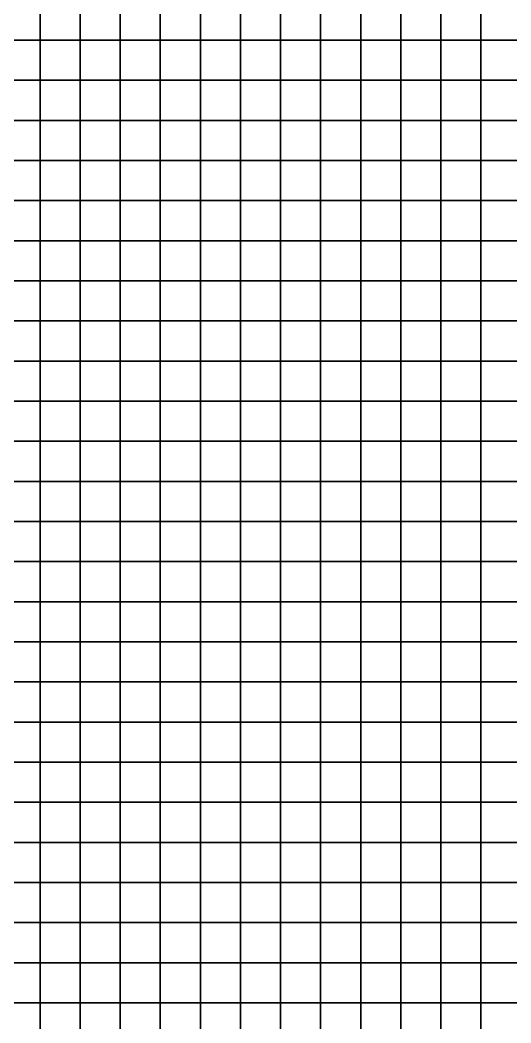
# Model space of a CAD drawing. Extents: x -32000 to 32000, y -32000 to 32000.
# Drawn here: x -15680 to -7840, y -15680 to 320 of the extents above; entities that cross this region are included whole.
import ezdxf

# ---------------------------------------------------------------- set-up
doc = ezdxf.new("R2010")
doc.units = 0

msp = doc.modelspace()

# ---------------------------------------------------------------- linework, layer by layer
at = {"color": 1}
for points in [[(-16000, 0, 2759.3081), (-15360, 0, 2757.9827), (-15360, 640, 2754.7827), (-16000, 640, 2756.1082)], [(-15360, 0, 2757.9827), (-14720.002, 0, 2756.6572), (-14720.002, 640, 2753.4573), (-15360, 640, 2754.7827)], [(-14720.002, 0, 2756.6572), (-14080, 0, 2755.3318), (-14080, 640, 2752.1318), (-14720.002, 640, 2753.4573)], [(-14080, 0, 2755.3318), (-13440, 0, 2754.0061), (-13440, 640, 2750.8064), (-14080, 640, 2752.1318)], [(-13440, 0, 2754.0061), (-12800.002, 0, 2752.6807), (-12800.002, 640, 2749.4807), (-13440, 640, 2750.8064)], [(-12800.002, 0, 2752.6807), (-12160, 0, 2751.3555), (-12160, 640, 2748.1555), (-12800.002, 640, 2749.4807)], [(-12160, 0, 2751.3555), (-11520, 0, 2750.03), (-11520, 640, 2746.8301), (-12160, 640, 2748.1555)], [(-11520, 0, 2750.03), (-10880.002, 0, 2751.3555), (-10880.002, 640, 2748.1555), (-11520, 640, 2746.8301)], [(-10880.002, 0, 2751.3555), (-10240, 0, 2752.6807), (-10240, 640, 2749.4807), (-10880.002, 640, 2748.1555)], [(-10240, 0, 2752.6807), (-9600, 0, 2754.0061), (-9600, 640, 2750.8064), (-10240, 640, 2749.4807)], [(-9600, 0, 2754.0061), (-8960.002, 0, 2755.3318), (-8960.002, 640, 2752.1318), (-9600, 640, 2750.8064)], [(-8960.002, 0, 2755.3318), (-8320, 0, 2756.6572), (-8320, 640, 2753.4573), (-8960.002, 640, 2752.1318)], [(-8320, 0, 2756.6572), (-7680, 0, 2757.9827), (-7680, 640, 2754.7827), (-8320, 640, 2753.4573)], [(-16000, -640.002, 2762.5081), (-15360, -640.002, 2761.1826), (-15360, 0, 2757.9827), (-16000, 0, 2759.3081)], [(-15360, -640.002, 2761.1826), (-14720.002, -640.002, 2759.8572), (-14720.002, 0, 2756.6572), (-15360, 0, 2757.9827)], [(-14720.002, -640.002, 2759.8572), (-14080, -640.002, 2758.5317), (-14080, 0, 2755.3318), (-14720.002, 0, 2756.6572)], [(-14080, -640.002, 2758.5317), (-13440, -640.002, 2757.2061), (-13440, 0, 2754.0061), (-14080, 0, 2755.3318)], [(-13440, -640.002, 2757.2061), (-12800.002, -640.002, 2755.8809), (-12800.002, 0, 2752.6807), (-13440, 0, 2754.0061)], [(-12800.002, -640.002, 2755.8809), (-12160, -640.002, 2754.5554), (-12160, 0, 2751.3555), (-12800.002, 0, 2752.6807)], [(-12160, -640.002, 2754.5554), (-11520, -640.002, 2753.23), (-11520, 0, 2750.03), (-12160, 0, 2751.3555)], [(-11520, -640.002, 2753.23), (-10880.002, -640.002, 2754.5554), (-10880.002, 0, 2751.3555), (-11520, 0, 2750.03)], [(-10880.002, -640.002, 2754.5554), (-10240, -640.002, 2755.8809), (-10240, 0, 2752.6807), (-10880.002, 0, 2751.3555)], [(-10240, -640.002, 2755.8809), (-9600, -640.002, 2757.2061), (-9600, 0, 2754.0061), (-10240, 0, 2752.6807)], [(-9600, -640.002, 2757.2061), (-8960.002, -640.002, 2758.5317), (-8960.002, 0, 2755.3318), (-9600, 0, 2754.0061)], [(-8960.002, -640.002, 2758.5317), (-8320, -640.002, 2759.8572), (-8320, 0, 2756.6572), (-8960.002, 0, 2755.3318)], [(-8320, -640.002, 2759.8572), (-7680, -640.002, 2761.1826), (-7680, 0, 2757.9827), (-8320, 0, 2756.6572)], [(-16000, -1280, 2765.708), (-15360, -1280, 2764.3826), (-15360, -640.002, 2761.1826), (-16000, -640.002, 2762.5081)], [(-15360, -1280, 2764.3826), (-14720.002, -1280, 2763.0571), (-14720.002, -640.002, 2759.8572), (-15360, -640.002, 2761.1826)], [(-14720.002, -1280, 2763.0571), (-14080, -1280, 2761.7317), (-14080, -640.002, 2758.5317), (-14720.002, -640.002, 2759.8572)], [(-14080, -1280, 2761.7317), (-13440, -1280, 2760.406), (-13440, -640.002, 2757.2061), (-14080, -640.002, 2758.5317)], [(-13440, -1280, 2760.406), (-12800.002, -1280, 2759.0808), (-12800.002, -640.002, 2755.8809), (-13440, -640.002, 2757.2061)], [(-12800.002, -1280, 2759.0808), (-12160, -1280, 2757.7554), (-12160, -640.002, 2754.5554), (-12800.002, -640.002, 2755.8809)], [(-12160, -1280, 2757.7554), (-11520, -1280, 2756.4299), (-11520, -640.002, 2753.23), (-12160, -640.002, 2754.5554)], [(-11520, -1280, 2756.4299), (-10880.002, -1280, 2757.7554), (-10880.002, -640.002, 2754.5554), (-11520, -640.002, 2753.23)], [(-10880.002, -1280, 2757.7554), (-10240, -1280, 2759.0808), (-10240, -640.002, 2755.8809), (-10880.002, -640.002, 2754.5554)], [(-10240, -1280, 2759.0808), (-9600, -1280, 2760.406), (-9600, -640.002, 2757.2061), (-10240, -640.002, 2755.8809)], [(-9600, -1280, 2760.406), (-8960.002, -1280, 2761.7317), (-8960.002, -640.002, 2758.5317), (-9600, -640.002, 2757.2061)], [(-8960.002, -1280, 2761.7317), (-8320, -1280, 2763.0571), (-8320, -640.002, 2759.8572), (-8960.002, -640.002, 2758.5317)], [(-8320, -1280, 2763.0571), (-7680, -1280, 2764.3826), (-7680, -640.002, 2761.1826), (-8320, -640.002, 2759.8572)], [(-16000, -1920, 2768.908), (-15360, -1920, 2767.5825), (-15360, -1280, 2764.3826), (-16000, -1280, 2765.708)], [(-15360, -1920, 2767.5825), (-14720.002, -1920, 2766.2571), (-14720.002, -1280, 2763.0571), (-15360, -1280, 2764.3826)], [(-14720.002, -1920, 2766.2571), (-14080, -1920, 2764.9314), (-14080, -1280, 2761.7317), (-14720.002, -1280, 2763.0571)], [(-14080, -1920, 2764.9314), (-13440, -1920, 2763.606), (-13440, -1280, 2760.406), (-14080, -1280, 2761.7317)], [(-13440, -1920, 2763.606), (-12800.002, -1920, 2762.2808), (-12800.002, -1280, 2759.0808), (-13440, -1280, 2760.406)], [(-12800.002, -1920, 2762.2808), (-12160, -1920, 2760.9553), (-12160, -1280, 2757.7554), (-12800.002, -1280, 2759.0808)], [(-12160, -1920, 2760.9553), (-11520, -1920, 2759.6299), (-11520, -1280, 2756.4299), (-12160, -1280, 2757.7554)], [(-11520, -1920, 2759.6299), (-10880.002, -1920, 2760.9553), (-10880.002, -1280, 2757.7554), (-11520, -1280, 2756.4299)], [(-10880.002, -1920, 2760.9553), (-10240, -1920, 2762.2808), (-10240, -1280, 2759.0808), (-10880.002, -1280, 2757.7554)], [(-10240, -1920, 2762.2808), (-9600, -1920, 2763.606), (-9600, -1280, 2760.406), (-10240, -1280, 2759.0808)], [(-9600, -1920, 2763.606), (-8960.002, -1920, 2764.9314), (-8960.002, -1280, 2761.7317), (-9600, -1280, 2760.406)], [(-8960.002, -1920, 2764.9314), (-8320, -1920, 2766.2571), (-8320, -1280, 2763.0571), (-8960.002, -1280, 2761.7317)], [(-8320, -1920, 2766.2571), (-7680, -1920, 2767.5825), (-7680, -1280, 2764.3826), (-8320, -1280, 2763.0571)], [(-16000, -2560.002, 2772.1079), (-15360, -2560.002, 2770.7825), (-15360, -1920, 2767.5825), (-16000, -1920, 2768.908)], [(-15360, -2560.002, 2770.7825), (-14720.002, -2560.002, 2769.457), (-14720.002, -1920, 2766.2571), (-15360, -1920, 2767.5825)], [(-14720.002, -2560.002, 2769.457), (-14080, -2560.002, 2768.1313), (-14080, -1920, 2764.9314), (-14720.002, -1920, 2766.2571)], [(-14080, -2560.002, 2768.1313), (-13440, -2560.002, 2766.8062), (-13440, -1920, 2763.606), (-14080, -1920, 2764.9314)], [(-13440, -2560.002, 2766.8062), (-12800.002, -2560.002, 2765.4807), (-12800.002, -1920, 2762.2808), (-13440, -1920, 2763.606)], [(-12800.002, -2560.002, 2765.4807), (-12160, -2560.002, 2764.1553), (-12160, -1920, 2760.9553), (-12800.002, -1920, 2762.2808)], [(-12160, -2560.002, 2764.1553), (-11520, -2560.002, 2762.8298), (-11520, -1920, 2759.6299), (-12160, -1920, 2760.9553)], [(-11520, -2560.002, 2762.8298), (-10880.002, -2560.002, 2764.1553), (-10880.002, -1920, 2760.9553), (-11520, -1920, 2759.6299)], [(-10880.002, -2560.002, 2764.1553), (-10240, -2560.002, 2765.4807), (-10240, -1920, 2762.2808), (-10880.002, -1920, 2760.9553)], [(-10240, -2560.002, 2765.4807), (-9600, -2560.002, 2766.8062), (-9600, -1920, 2763.606), (-10240, -1920, 2762.2808)], [(-9600, -2560.002, 2766.8062), (-8960.002, -2560.002, 2768.1313), (-8960.002, -1920, 2764.9314), (-9600, -1920, 2763.606)], [(-8960.002, -2560.002, 2768.1313), (-8320, -2560.002, 2769.457), (-8320, -1920, 2766.2571), (-8960.002, -1920, 2764.9314)], [(-8320, -2560.002, 2769.457), (-7680, -2560.002, 2770.7825), (-7680, -1920, 2767.5825), (-8320, -1920, 2766.2571)], [(-16000, -3200, 2775.3079), (-15360, -3200, 2773.9824), (-15360, -2560.002, 2770.7825), (-16000, -2560.002, 2772.1079)], [(-15360, -3200, 2773.9824), (-14720.002, -3200, 2772.657), (-14720.002, -2560.002, 2769.457), (-15360, -2560.002, 2770.7825)], [(-14720.002, -3200, 2772.657), (-14080, -3200, 2771.3313), (-14080, -2560.002, 2768.1313), (-14720.002, -2560.002, 2769.457)], [(-14080, -3200, 2771.3313), (-13440, -3200, 2770.0061), (-13440, -2560.002, 2766.8062), (-14080, -2560.002, 2768.1313)], [(-13440, -3200, 2770.0061), (-12800.002, -3200, 2768.6807), (-12800.002, -2560.002, 2765.4807), (-13440, -2560.002, 2766.8062)], [(-12800.002, -3200, 2768.6807), (-12160, -3200, 2767.3552), (-12160, -2560.002, 2764.1553), (-12800.002, -2560.002, 2765.4807)], [(-12160, -3200, 2767.3552), (-11520, -3200, 2766.0298), (-11520, -2560.002, 2762.8298), (-12160, -2560.002, 2764.1553)], [(-11520, -3200, 2766.0298), (-10880.002, -3200, 2767.3552), (-10880.002, -2560.002, 2764.1553), (-11520, -2560.002, 2762.8298)], [(-10880.002, -3200, 2767.3552), (-10240, -3200, 2768.6807), (-10240, -2560.002, 2765.4807), (-10880.002, -2560.002, 2764.1553)], [(-10240, -3200, 2768.6807), (-9600, -3200, 2770.0061), (-9600, -2560.002, 2766.8062), (-10240, -2560.002, 2765.4807)], [(-9600, -3200, 2770.0061), (-8960.002, -3200, 2771.3313), (-8960.002, -2560.002, 2768.1313), (-9600, -2560.002, 2766.8062)], [(-8960.002, -3200, 2771.3313), (-8320, -3200, 2772.657), (-8320, -2560.002, 2769.457), (-8960.002, -2560.002, 2768.1313)], [(-8320, -3200, 2772.657), (-7680, -3200, 2773.9824), (-7680, -2560.002, 2770.7825), (-8320, -2560.002, 2769.457)], [(-16000, -3840, 2778.5078), (-15360, -3840, 2777.1824), (-15360, -3200, 2773.9824), (-16000, -3200, 2775.3079)], [(-15360, -3840, 2777.1824), (-14720.002, -3840, 2775.8567), (-14720.002, -3200, 2772.657), (-15360, -3200, 2773.9824)], [(-14720.002, -3840, 2775.8567), (-14080, -3840, 2774.5313), (-14080, -3200, 2771.3313), (-14720.002, -3200, 2772.657)], [(-14080, -3840, 2774.5313), (-13440, -3840, 2773.2061), (-13440, -3200, 2770.0061), (-14080, -3200, 2771.3313)], [(-13440, -3840, 2773.2061), (-12800.002, -3840, 2771.8806), (-12800.002, -3200, 2768.6807), (-13440, -3200, 2770.0061)], [(-12800.002, -3840, 2771.8806), (-12160, -3840, 2770.5552), (-12160, -3200, 2767.3552), (-12800.002, -3200, 2768.6807)], [(-12160, -3840, 2770.5552), (-11520, -3840, 2769.2297), (-11520, -3200, 2766.0298), (-12160, -3200, 2767.3552)], [(-11520, -3840, 2769.2297), (-10880.002, -3840, 2770.5552), (-10880.002, -3200, 2767.3552), (-11520, -3200, 2766.0298)], [(-10880.002, -3840, 2770.5552), (-10240, -3840, 2771.8806), (-10240, -3200, 2768.6807), (-10880.002, -3200, 2767.3552)], [(-10240, -3840, 2771.8806), (-9600, -3840, 2773.2061), (-9600, -3200, 2770.0061), (-10240, -3200, 2768.6807)], [(-9600, -3840, 2773.2061), (-8960.002, -3840, 2774.5313), (-8960.002, -3200, 2771.3313), (-9600, -3200, 2770.0061)], [(-8960.002, -3840, 2774.5313), (-8320, -3840, 2775.8567), (-8320, -3200, 2772.657), (-8960.002, -3200, 2771.3313)], [(-8320, -3840, 2775.8567), (-7680, -3840, 2777.1824), (-7680, -3200, 2773.9824), (-8320, -3200, 2772.657)], [(-16000, -4480.002, 2781.7078), (-15360, -4480.002, 2780.3823), (-15360, -3840, 2777.1824), (-16000, -3840, 2778.5078)], [(-15360, -4480.002, 2780.3823), (-14720.002, -4480.002, 2779.0566), (-14720.002, -3840, 2775.8567), (-15360, -3840, 2777.1824)], [(-14720.002, -4480.002, 2779.0566), (-14080, -4480.002, 2777.7314), (-14080, -3840, 2774.5313), (-14720.002, -3840, 2775.8567)], [(-14080, -4480.002, 2777.7314), (-13440, -4480.002, 2776.406), (-13440, -3840, 2773.2061), (-14080, -3840, 2774.5313)], [(-13440, -4480.002, 2776.406), (-12800.002, -4480.002, 2775.0806), (-12800.002, -3840, 2771.8806), (-13440, -3840, 2773.2061)], [(-12800.002, -4480.002, 2775.0806), (-12160, -4480.002, 2773.7551), (-12160, -3840, 2770.5552), (-12800.002, -3840, 2771.8806)], [(-12160, -4480.002, 2773.7551), (-11520, -4480.002, 2772.4297), (-11520, -3840, 2769.2297), (-12160, -3840, 2770.5552)], [(-11520, -4480.002, 2772.4297), (-10880.002, -4480.002, 2773.7551), (-10880.002, -3840, 2770.5552), (-11520, -3840, 2769.2297)], [(-10880.002, -4480.002, 2773.7551), (-10240, -4480.002, 2775.0806), (-10240, -3840, 2771.8806), (-10880.002, -3840, 2770.5552)], [(-10240, -4480.002, 2775.0806), (-9600, -4480.002, 2776.406), (-9600, -3840, 2773.2061), (-10240, -3840, 2771.8806)], [(-9600, -4480.002, 2776.406), (-8960.002, -4480.002, 2777.7314), (-8960.002, -3840, 2774.5313), (-9600, -3840, 2773.2061)], [(-8960.002, -4480.002, 2777.7314), (-8320, -4480.002, 2779.0566), (-8320, -3840, 2775.8567), (-8960.002, -3840, 2774.5313)], [(-8320, -4480.002, 2779.0566), (-7680, -4480.002, 2780.3823), (-7680, -3840, 2777.1824), (-8320, -3840, 2775.8567)], [(-16000, -5120, 2784.9077), (-15360, -5120, 2783.5823), (-15360, -4480.002, 2780.3823), (-16000, -4480.002, 2781.7078)], [(-15360, -5120, 2783.5823), (-14720.002, -5120, 2782.2566), (-14720.002, -4480.002, 2779.0566), (-15360, -4480.002, 2780.3823)], [(-14720.002, -5120, 2782.2566), (-14080, -5120, 2780.9314), (-14080, -4480.002, 2777.7314), (-14720.002, -4480.002, 2779.0566)], [(-14080, -5120, 2780.9314), (-13440, -5120, 2780.2329), (-13440, -4480.002, 2776.406), (-14080, -4480.002, 2777.7314)], [(-13440, -5120, 2780.2329), (-12800.002, -5120, 2778.2805), (-12800.002, -4480.002, 2775.0806), (-13440, -4480.002, 2776.406)], [(-12800.002, -5120, 2778.2805), (-12160, -5120, 2776.9551), (-12160, -4480.002, 2773.7551), (-12800.002, -4480.002, 2775.0806)], [(-12160, -5120, 2776.9551), (-11520, -5120, 2775.6296), (-11520, -4480.002, 2772.4297), (-12160, -4480.002, 2773.7551)], [(-11520, -5120, 2775.6296), (-10880.002, -5120, 2776.9551), (-10880.002, -4480.002, 2773.7551), (-11520, -4480.002, 2772.4297)], [(-10880.002, -5120, 2776.9551), (-10240, -5120, 2778.2805), (-10240, -4480.002, 2775.0806), (-10880.002, -4480.002, 2773.7551)], [(-10240, -5120, 2778.2805), (-9600, -5120, 2779.606), (-9600, -4480.002, 2776.406), (-10240, -4480.002, 2775.0806)], [(-9600, -5120, 2779.606), (-8960.002, -5120, 2780.9314), (-8960.002, -4480.002, 2777.7314), (-9600, -4480.002, 2776.406)], [(-8960.002, -5120, 2780.9314), (-8320, -5120, 2782.2566), (-8320, -4480.002, 2779.0566), (-8960.002, -4480.002, 2777.7314)], [(-8320, -5120, 2782.2566), (-7680, -5120, 2783.5823), (-7680, -4480.002, 2780.3823), (-8320, -4480.002, 2779.0566)], [(-16000, -5760, 2788.1077), (-15360, -5760, 2786.782), (-15360, -5120, 2783.5823), (-16000, -5120, 2784.9077)], [(-15360, -5760, 2786.782), (-14720.002, -5760, 2785.4565), (-14720.002, -5120, 2782.2566), (-15360, -5120, 2783.5823)], [(-14720.002, -5760, 2785.4565), (-14080, -5760, 2784.1313), (-14080, -5120, 2780.9314), (-14720.002, -5120, 2782.2566)], [(-14080, -5760, 2784.1313), (-13440, -5760, 2782.8059), (-13440, -5120, 2780.2329), (-14080, -5120, 2780.9314)], [(-13440, -5760, 2782.8059), (-12800.002, -5760, 2781.4805), (-12800.002, -5120, 2778.2805), (-13440, -5120, 2780.2329)], [(-12800.002, -5760, 2781.4805), (-12160, -5760, 2780.155), (-12160, -5120, 2776.9551), (-12800.002, -5120, 2778.2805)], [(-12160, -5760, 2780.155), (-11520, -5760, 2778.8296), (-11520, -5120, 2775.6296), (-12160, -5120, 2776.9551)], [(-11520, -5760, 2778.8296), (-10880.002, -5760, 2780.155), (-10880.002, -5120, 2776.9551), (-11520, -5120, 2775.6296)], [(-10880.002, -5760, 2780.155), (-10240, -5760, 2781.4805), (-10240, -5120, 2778.2805), (-10880.002, -5120, 2776.9551)], [(-10240, -5760, 2781.4805), (-9600, -5760, 2782.8059), (-9600, -5120, 2779.606), (-10240, -5120, 2778.2805)], [(-9600, -5760, 2782.8059), (-8960.002, -5760, 2784.1313), (-8960.002, -5120, 2780.9314), (-9600, -5120, 2779.606)], [(-8960.002, -5760, 2784.1313), (-8320, -5760, 2785.4565), (-8320, -5120, 2782.2566), (-8960.002, -5120, 2780.9314)], [(-8320, -5760, 2785.4565), (-7680, -5760, 2786.782), (-7680, -5120, 2783.5823), (-8320, -5120, 2782.2566)], [(-16000, -6400.002, 2791.3076), (-15360, -6400.002, 2789.9819), (-15360, -5760, 2786.782), (-16000, -5760, 2788.1077)], [(-15360, -6400.002, 2789.9819), (-14720.002, -6400.002, 2788.6567), (-14720.002, -5760, 2785.4565), (-15360, -5760, 2786.782)], [(-14720.002, -6400.002, 2788.6567), (-14080, -6400.002, 2787.3313), (-14080, -5760, 2784.1313), (-14720.002, -5760, 2785.4565)], [(-14080, -6400.002, 2787.3313), (-13440, -6400.002, 2786.0059), (-13440, -5760, 2782.8059), (-14080, -5760, 2784.1313)], [(-13440, -6400.002, 2786.0059), (-12800.002, -6400.002, 2784.6804), (-12800.002, -5760, 2781.4805), (-13440, -5760, 2782.8059)], [(-12800.002, -6400.002, 2784.6804), (-12160, -6400.002, 2783.355), (-12160, -5760, 2780.155), (-12800.002, -5760, 2781.4805)], [(-12160, -6400.002, 2783.355), (-11520, -6400.002, 2782.0295), (-11520, -5760, 2778.8296), (-12160, -5760, 2780.155)], [(-11520, -6400.002, 2782.0295), (-10880.002, -6400.002, 2783.355), (-10880.002, -5760, 2780.155), (-11520, -5760, 2778.8296)], [(-10880.002, -6400.002, 2783.355), (-10240, -6400.002, 2784.6804), (-10240, -5760, 2781.4805), (-10880.002, -5760, 2780.155)], [(-10240, -6400.002, 2784.6804), (-9600, -6400.002, 2786.0059), (-9600, -5760, 2782.8059), (-10240, -5760, 2781.4805)], [(-9600, -6400.002, 2786.0059), (-8960.002, -6400.002, 2787.3313), (-8960.002, -5760, 2784.1313), (-9600, -5760, 2782.8059)], [(-8960.002, -6400.002, 2787.3313), (-8320, -6400.002, 2788.6567), (-8320, -5760, 2785.4565), (-8960.002, -5760, 2784.1313)], [(-8320, -6400.002, 2788.6567), (-7680, -6400.002, 2789.9819), (-7680, -5760, 2786.782), (-8320, -5760, 2785.4565)], [(-16000, -7040, 2794.5076), (-15360, -7040, 2793.1819), (-15360, -6400.002, 2789.9819), (-16000, -6400.002, 2791.3076)], [(-15360, -7040, 2793.1819), (-14720.002, -7040, 2791.8567), (-14720.002, -6400.002, 2788.6567), (-15360, -6400.002, 2789.9819)], [(-14720.002, -7040, 2791.8567), (-14080, -7040, 2790.5313), (-14080, -6400.002, 2787.3313), (-14720.002, -6400.002, 2788.6567)], [(-14080, -7040, 2790.5313), (-13440, -7040, 2789.2058), (-13440, -6400.002, 2786.0059), (-14080, -6400.002, 2787.3313)], [(-13440, -7040, 2789.2058), (-12800.002, -7040, 2787.8804), (-12800.002, -6400.002, 2784.6804), (-13440, -6400.002, 2786.0059)], [(-12800.002, -7040, 2787.8804), (-12160, -7040, 2786.5549), (-12160, -6400.002, 2783.355), (-12800.002, -6400.002, 2784.6804)], [(-12160, -7040, 2786.5549), (-11520, -7040, 2785.2295), (-11520, -6400.002, 2782.0295), (-12160, -6400.002, 2783.355)], [(-11520, -7040, 2785.2295), (-10880.002, -7040, 2786.5549), (-10880.002, -6400.002, 2783.355), (-11520, -6400.002, 2782.0295)], [(-10880.002, -7040, 2786.5549), (-10240, -7040, 2787.8804), (-10240, -6400.002, 2784.6804), (-10880.002, -6400.002, 2783.355)], [(-10240, -7040, 2787.8804), (-9600, -7040, 2789.2058), (-9600, -6400.002, 2786.0059), (-10240, -6400.002, 2784.6804)], [(-9600, -7040, 2789.2058), (-8960.002, -7040, 2790.5313), (-8960.002, -6400.002, 2787.3313), (-9600, -6400.002, 2786.0059)], [(-8960.002, -7040, 2790.5313), (-8320, -7040, 2791.8567), (-8320, -6400.002, 2788.6567), (-8960.002, -6400.002, 2787.3313)], [(-8320, -7040, 2791.8567), (-7680, -7040, 2793.1819), (-7680, -6400.002, 2789.9819), (-8320, -6400.002, 2788.6567)], [(-16000, -7680, 2797.7073), (-15360, -7680, 2796.3818), (-15360, -7040, 2793.1819), (-16000, -7040, 2794.5076)], [(-15360, -7680, 2796.3818), (-14720.002, -7680, 2795.0566), (-14720.002, -7040, 2791.8567), (-15360, -7040, 2793.1819)], [(-14720.002, -7680, 2795.0566), (-14080, -7680, 2793.7312), (-14080, -7040, 2790.5313), (-14720.002, -7040, 2791.8567)], [(-14080, -7680, 2793.7312), (-13440, -7680, 2792.4058), (-13440, -7040, 2789.2058), (-14080, -7040, 2790.5313)], [(-13440, -7680, 2792.4058), (-12800.002, -7680, 2791.0803), (-12800.002, -7040, 2787.8804), (-13440, -7040, 2789.2058)], [(-12800.002, -7680, 2791.0803), (-12160, -7680, 2789.7549), (-12160, -7040, 2786.5549), (-12800.002, -7040, 2787.8804)], [(-12160, -7680, 2789.7549), (-11520, -7680, 2788.4294), (-11520, -7040, 2785.2295), (-12160, -7040, 2786.5549)], [(-11520, -7680, 2788.4294), (-10880.002, -7680, 2789.7549), (-10880.002, -7040, 2786.5549), (-11520, -7040, 2785.2295)], [(-10880.002, -7680, 2789.7549), (-10240, -7680, 2791.0803), (-10240, -7040, 2787.8804), (-10880.002, -7040, 2786.5549)], [(-10240, -7680, 2791.0803), (-9600, -7680, 2792.4058), (-9600, -7040, 2789.2058), (-10240, -7040, 2787.8804)], [(-9600, -7680, 2792.4058), (-8960.002, -7680, 2793.7312), (-8960.002, -7040, 2790.5313), (-9600, -7040, 2789.2058)], [(-8960.002, -7680, 2793.7312), (-8320, -7680, 2795.0566), (-8320, -7040, 2791.8567), (-8960.002, -7040, 2790.5313)], [(-8320, -7680, 2795.0566), (-7680, -7680, 2796.3818), (-7680, -7040, 2793.1819), (-8320, -7040, 2791.8567)], [(-16000, -8320, 2800.9072), (-15360, -8320, 2799.582), (-15360, -7680, 2796.3818), (-16000, -7680, 2797.7073)], [(-15360, -8320, 2799.582), (-14720.002, -8320, 2798.2566), (-14720.002, -7680, 2795.0566), (-15360, -7680, 2796.3818)], [(-14720.002, -8320, 2798.2566), (-14080, -8320, 2796.9312), (-14080, -7680, 2793.7312), (-14720.002, -7680, 2795.0566)], [(-14080, -8320, 2796.9312), (-13440, -8320, 2795.6057), (-13440, -7680, 2792.4058), (-14080, -7680, 2793.7312)], [(-13440, -8320, 2795.6057), (-12800.002, -8320, 2794.2803), (-12800.002, -7680, 2791.0803), (-13440, -7680, 2792.4058)], [(-12800.002, -8320, 2794.2803), (-12160, -8320, 2792.9548), (-12160, -7680, 2789.7549), (-12800.002, -7680, 2791.0803)], [(-12160, -8320, 2792.9548), (-11520, -8320, 2791.6294), (-11520, -7680, 2788.4294), (-12160, -7680, 2789.7549)], [(-11520, -8320, 2791.6294), (-10880.002, -8320, 2792.9548), (-10880.002, -7680, 2789.7549), (-11520, -7680, 2788.4294)], [(-10880.002, -8320, 2792.9548), (-10240, -8320, 2794.2803), (-10240, -7680, 2791.0803), (-10880.002, -7680, 2789.7549)], [(-10240, -8320, 2794.2803), (-9600, -8320, 2795.6057), (-9600, -7680, 2792.4058), (-10240, -7680, 2791.0803)], [(-9600, -8320, 2795.6057), (-8960.002, -8320, 2796.9312), (-8960.002, -7680, 2793.7312), (-9600, -7680, 2792.4058)], [(-8960.002, -8320, 2796.9312), (-8320, -8320, 2798.2566), (-8320, -7680, 2795.0566), (-8960.002, -7680, 2793.7312)], [(-8320, -8320, 2798.2566), (-7680, -8320, 2799.582), (-7680, -7680, 2796.3818), (-8320, -7680, 2795.0566)], [(-16000, -8960.002, 2804.1072), (-15360, -8960.002, 2802.782), (-15360, -8320, 2799.582), (-16000, -8320, 2800.9072)], [(-15360, -8960.002, 2802.782), (-14720.002, -8960.002, 2801.4565), (-14720.002, -8320, 2798.2566), (-15360, -8320, 2799.582)], [(-14720.002, -8960.002, 2801.4565), (-14080, -8960.002, 2800.1311), (-14080, -8320, 2796.9312), (-14720.002, -8320, 2798.2566)], [(-14080, -8960.002, 2800.1311), (-13440, -8960.002, 2798.8057), (-13440, -8320, 2795.6057), (-14080, -8320, 2796.9312)], [(-13440, -8960.002, 2798.8057), (-12800.002, -8960.002, 2797.4802), (-12800.002, -8320, 2794.2803), (-13440, -8320, 2795.6057)], [(-12800.002, -8960.002, 2797.4802), (-12160, -8960.002, 2796.1548), (-12160, -8320, 2792.9548), (-12800.002, -8320, 2794.2803)], [(-12160, -8960.002, 2796.1548), (-11520, -8960.002, 2794.8293), (-11520, -8320, 2791.6294), (-12160, -8320, 2792.9548)], [(-11520, -8960.002, 2794.8293), (-10880.002, -8960.002, 2796.1548), (-10880.002, -8320, 2792.9548), (-11520, -8320, 2791.6294)], [(-10880.002, -8960.002, 2796.1548), (-10240, -8960.002, 2797.4802), (-10240, -8320, 2794.2803), (-10880.002, -8320, 2792.9548)], [(-10240, -8960.002, 2797.4802), (-9600, -8960.002, 2798.8057), (-9600, -8320, 2795.6057), (-10240, -8320, 2794.2803)], [(-9600, -8960.002, 2798.8057), (-8960.002, -8960.002, 2800.1311), (-8960.002, -8320, 2796.9312), (-9600, -8320, 2795.6057)], [(-8960.002, -8960.002, 2800.1311), (-8320, -8960.002, 2801.4565), (-8320, -8320, 2798.2566), (-8960.002, -8320, 2796.9312)], [(-8320, -8960.002, 2801.4565), (-7680, -8960.002, 2802.782), (-7680, -8320, 2799.582), (-8320, -8320, 2798.2566)], [(-16000, -9600, 2807.3071), (-15360, -9600, 2805.9819), (-15360, -8960.002, 2802.782), (-16000, -8960.002, 2804.1072)], [(-15360, -9600, 2805.9819), (-14720.002, -9600, 2804.6565), (-14720.002, -8960.002, 2801.4565), (-15360, -8960.002, 2802.782)], [(-14720.002, -9600, 2804.6565), (-14080, -9600, 2803.3311), (-14080, -8960.002, 2800.1311), (-14720.002, -8960.002, 2801.4565)], [(-14080, -9600, 2803.3311), (-13440, -9600, 2802.0056), (-13440, -8960.002, 2798.8057), (-14080, -8960.002, 2800.1311)], [(-13440, -9600, 2802.0056), (-12800.002, -9600, 2800.6802), (-12800.002, -8960.002, 2797.4802), (-13440, -8960.002, 2798.8057)], [(-12800.002, -9600, 2800.6802), (-12160, -9600, 2799.3547), (-12160, -8960.002, 2796.1548), (-12800.002, -8960.002, 2797.4802)], [(-12160, -9600, 2799.3547), (-11520, -9600, 2798.0293), (-11520, -8960.002, 2794.8293), (-12160, -8960.002, 2796.1548)], [(-11520, -9600, 2798.0293), (-10880.002, -9600, 2799.3547), (-10880.002, -8960.002, 2796.1548), (-11520, -8960.002, 2794.8293)], [(-10880.002, -9600, 2799.3547), (-10240, -9600, 2800.6802), (-10240, -8960.002, 2797.4802), (-10880.002, -8960.002, 2796.1548)], [(-10240, -9600, 2800.6802), (-9600, -9600, 2802.0056), (-9600, -8960.002, 2798.8057), (-10240, -8960.002, 2797.4802)], [(-9600, -9600, 2802.0056), (-8960.002, -9600, 2803.3311), (-8960.002, -8960.002, 2800.1311), (-9600, -8960.002, 2798.8057)], [(-8960.002, -9600, 2803.3311), (-8320, -9600, 2804.6565), (-8320, -8960.002, 2801.4565), (-8960.002, -8960.002, 2800.1311)], [(-8320, -9600, 2804.6565), (-7680, -9600, 2805.9819), (-7680, -8960.002, 2802.782), (-8320, -8960.002, 2801.4565)], [(-16000, -10240, 2810.5073), (-15360, -10240, 2809.1819), (-15360, -9600, 2805.9819), (-16000, -9600, 2807.3071)], [(-15360, -10240, 2809.1819), (-14720.002, -10240, 2821.2329), (-14720.002, -9600, 2804.6565), (-15360, -9600, 2805.9819)], [(-14720.002, -10240, 2821.2329), (-14080, -10240, 2820.7314), (-14080, -9600, 2803.3311), (-14720.002, -9600, 2804.6565)], [(-14080, -10240, 2820.7314), (-13440, -10240, 2805.2056), (-13440, -9600, 2802.0056), (-14080, -9600, 2803.3311)], [(-13440, -10240, 2805.2056), (-12800.002, -10240, 2803.8801), (-12800.002, -9600, 2800.6802), (-13440, -9600, 2802.0056)], [(-12800.002, -10240, 2803.8801), (-12160, -10240, 2802.5547), (-12160, -9600, 2799.3547), (-12800.002, -9600, 2800.6802)], [(-12160, -10240, 2802.5547), (-11520, -10240, 2801.229), (-11520, -9600, 2798.0293), (-12160, -9600, 2799.3547)], [(-11520, -10240, 2801.229), (-10880.002, -10240, 2802.5547), (-10880.002, -9600, 2799.3547), (-11520, -9600, 2798.0293)], [(-10880.002, -10240, 2802.5547), (-10240, -10240, 2803.8801), (-10240, -9600, 2800.6802), (-10880.002, -9600, 2799.3547)], [(-10240, -10240, 2803.8801), (-9600, -10240, 2805.2056), (-9600, -9600, 2802.0056), (-10240, -9600, 2800.6802)], [(-9600, -10240, 2805.2056), (-8960.002, -10240, 2806.531), (-8960.002, -9600, 2803.3311), (-9600, -9600, 2802.0056)], [(-8960.002, -10240, 2806.531), (-8320, -10240, 2807.8564), (-8320, -9600, 2804.6565), (-8960.002, -9600, 2803.3311)], [(-8320, -10240, 2807.8564), (-7680, -10240, 2809.1819), (-7680, -9600, 2805.9819), (-8320, -9600, 2804.6565)], [(-16000, -10880.002, 2813.7073), (-15360, -10880.002, 2852.3572), (-15360, -10240, 2809.1819), (-16000, -10240, 2810.5073)], [(-15360, -10880.002, 2852.3572), (-14720.002, -10880.002, 2988.3276), (-14720.002, -10240, 2821.2329), (-15360, -10240, 2809.1819)], [(-14720.002, -10880.002, 2988.3276), (-14080, -10880.002, 2967.4824), (-14080, -10240, 2820.7314), (-14720.002, -10240, 2821.2329)], [(-14080, -10880.002, 2967.4824), (-13440, -10880.002, 2849.1826), (-13440, -10240, 2805.2056), (-14080, -10240, 2820.7314)], [(-13440, -10880.002, 2849.1826), (-12800.002, -10880.002, 2810.6851), (-12800.002, -10240, 2803.8801), (-13440, -10240, 2805.2056)], [(-12800.002, -10880.002, 2810.6851), (-12160, -10880.002, 2805.7546), (-12160, -10240, 2802.5547), (-12800.002, -10240, 2803.8801)], [(-12160, -10880.002, 2805.7546), (-11520, -10880.002, 2804.429), (-11520, -10240, 2801.229), (-12160, -10240, 2802.5547)], [(-11520, -10880.002, 2804.429), (-10880.002, -10880.002, 2805.7546), (-10880.002, -10240, 2802.5547), (-11520, -10240, 2801.229)], [(-10880.002, -10880.002, 2805.7546), (-10240, -10880.002, 2807.0801), (-10240, -10240, 2803.8801), (-10880.002, -10240, 2802.5547)], [(-10240, -10880.002, 2807.0801), (-9600, -10880.002, 2808.4055), (-9600, -10240, 2805.2056), (-10240, -10240, 2803.8801)], [(-9600, -10880.002, 2808.4055), (-8960.002, -10880.002, 2809.731), (-8960.002, -10240, 2806.531), (-9600, -10240, 2805.2056)], [(-8960.002, -10880.002, 2809.731), (-8320, -10880.002, 2811.0564), (-8320, -10240, 2807.8564), (-8960.002, -10240, 2806.531)], [(-8320, -10880.002, 2811.0564), (-7680, -10880.002, 2812.3818), (-7680, -10240, 2809.1819), (-8320, -10240, 2807.8564)], [(-16000, -11520, 2927.3816), (-15360, -11520, 3138.5491), (-15360, -10880.002, 2852.3572), (-16000, -10880.002, 2813.7073)], [(-15360, -11520, 3138.5491), (-14720.002, -11520, 3340.4126), (-14720.002, -10880.002, 2988.3276), (-15360, -10880.002, 2852.3572)], [(-14720.002, -11520, 3340.4126), (-14080, -11520, 3310.0593), (-14080, -10880.002, 2967.4824), (-14720.002, -10880.002, 2988.3276)], [(-14080, -11520, 3310.0593), (-13440, -11520, 3125.0005), (-13440, -10880.002, 2849.1826), (-14080, -10880.002, 2967.4824)], [(-13440, -11520, 3125.0005), (-12800.002, -11520, 2901.0193), (-12800.002, -10880.002, 2810.6851), (-13440, -10880.002, 2849.1826)], [(-12800.002, -11520, 2901.0193), (-12160, -11520, 2817.1694), (-12160, -10880.002, 2805.7546), (-12800.002, -10880.002, 2810.6851)], [(-12160, -11520, 2817.1694), (-11520, -11520, 2807.6289), (-11520, -10880.002, 2804.429), (-12160, -10880.002, 2805.7546)], [(-11520, -11520, 2807.6289), (-10880.002, -11520, 2808.9546), (-10880.002, -10880.002, 2805.7546), (-11520, -10880.002, 2804.429)], [(-10880.002, -11520, 2808.9546), (-10240, -11520, 2810.28), (-10240, -10880.002, 2807.0801), (-10880.002, -10880.002, 2805.7546)], [(-10240, -11520, 2810.28), (-9600, -11520, 2811.6055), (-9600, -10880.002, 2808.4055), (-10240, -10880.002, 2807.0801)], [(-9600, -11520, 2811.6055), (-8960.002, -11520, 2812.9309), (-8960.002, -10880.002, 2809.731), (-9600, -10880.002, 2808.4055)], [(-8960.002, -11520, 2812.9309), (-8320, -11520, 2814.2563), (-8320, -10880.002, 2811.0564), (-8960.002, -10880.002, 2809.731)], [(-8320, -11520, 2814.2563), (-7680, -11520, 2815.5818), (-7680, -10880.002, 2812.3818), (-8320, -10880.002, 2811.0564)], [(-16000, -12160, 3206.636), (-15360, -12160, 3466.4963), (-15360, -11520, 3138.5491), (-16000, -11520, 2927.3816)], [(-15360, -12160, 3466.4963), (-14720.002, -12160, 3455.6584), (-14720.002, -11520, 3340.4126), (-15360, -11520, 3138.5491)], [(-14720.002, -12160, 3455.6584), (-14080, -12160, 3363.4277), (-14080, -11520, 3310.0593), (-14720.002, -11520, 3340.4126)], [(-14080, -12160, 3363.4277), (-13440, -12160, 3268.8877), (-13440, -11520, 3125.0005), (-14080, -11520, 3310.0593)], [(-13440, -12160, 3268.8877), (-12800.002, -12160, 3047.25), (-12800.002, -11520, 2901.0193), (-13440, -11520, 3125.0005)], [(-12800.002, -12160, 3047.25), (-12160, -12160, 2887.884), (-12160, -11520, 2817.1694), (-12800.002, -11520, 2901.0193)], [(-12160, -12160, 2887.884), (-11520, -12160, 2818.5947), (-11520, -11520, 2807.6289), (-12160, -11520, 2817.1694)], [(-11520, -12160, 2818.5947), (-10880.002, -12160, 2812.1543), (-10880.002, -11520, 2808.9546), (-11520, -11520, 2807.6289)], [(-10880.002, -12160, 2812.1543), (-10240, -12160, 2813.48), (-10240, -11520, 2810.28), (-10880.002, -11520, 2808.9546)], [(-10240, -12160, 2813.48), (-9600, -12160, 2814.8054), (-9600, -11520, 2811.6055), (-10240, -11520, 2810.28)], [(-9600, -12160, 2814.8054), (-8960.002, -12160, 2816.1309), (-8960.002, -11520, 2812.9309), (-9600, -11520, 2811.6055)], [(-8960.002, -12160, 2816.1309), (-8320, -12160, 2817.7012), (-8320, -11520, 2814.2563), (-8960.002, -11520, 2812.9309)], [(-8320, -12160, 2817.7012), (-7680, -12160, 2819.3091), (-7680, -11520, 2815.5818), (-8320, -11520, 2814.2563)], [(-16000, -12800.002, 3418.5405), (-15360, -12800.002, 3482.241), (-15360, -12160, 3466.4963), (-16000, -12160, 3206.636)], [(-15360, -12800.002, 3482.241), (-14720.002, -12800.002, 3367.4277), (-14720.002, -12160, 3455.6584), (-15360, -12160, 3466.4963)], [(-14720.002, -12800.002, 3367.4277), (-14080, -12800.002, 3166.6404), (-14080, -12160, 3363.4277), (-14720.002, -12160, 3455.6584)], [(-14080, -12800.002, 3166.6404), (-13440, -12800.002, 3032.199), (-13440, -12160, 3268.8877), (-14080, -12160, 3363.4277)], [(-13440, -12800.002, 3032.199), (-12800.002, -12800.002, 2970.1628), (-12800.002, -12160, 3047.25), (-13440, -12160, 3268.8877)], [(-12800.002, -12800.002, 2970.1628), (-12160, -12800.002, 2892.1956), (-12160, -12160, 2887.884), (-12800.002, -12160, 3047.25)], [(-12160, -12800.002, 2892.1956), (-11520, -12800.002, 2820.0305), (-11520, -12160, 2818.5947), (-12160, -12160, 2887.884)], [(-11520, -12800.002, 2820.0305), (-10880.002, -12800.002, 2815.3542), (-10880.002, -12160, 2812.1543), (-11520, -12160, 2818.5947)], [(-10880.002, -12800.002, 2815.3542), (-10240, -12800.002, 2816.7605), (-10240, -12160, 2813.48), (-10880.002, -12160, 2812.1543)], [(-10240, -12800.002, 2816.7605), (-9600, -12800.002, 2818.3687), (-9600, -12160, 2814.8054), (-10240, -12160, 2813.48)], [(-9600, -12800.002, 2818.3687), (-8960.002, -12800.002, 2819.9768), (-8960.002, -12160, 2816.1309), (-9600, -12160, 2814.8054)], [(-8960.002, -12800.002, 2819.9768), (-8320, -12800.002, 2821.5847), (-8320, -12160, 2817.7012), (-8960.002, -12160, 2816.1309)], [(-8320, -12800.002, 2821.5847), (-7680, -12800.002, 2823.1926), (-7680, -12160, 2819.3091), (-8320, -12160, 2817.7012)], [(-16000, -13440, 3552.9309), (-15360, -13440, 3483.6704), (-15360, -12800.002, 3482.241), (-16000, -12800.002, 3418.5405)], [(-15360, -13440, 3483.6704), (-14720.002, -13440, 3389.9263), (-14720.002, -12800.002, 3367.4277), (-15360, -12800.002, 3482.241)], [(-14720.002, -13440, 3389.9263), (-14080, -13440, 3115.468), (-14080, -12800.002, 3166.6404), (-14720.002, -12800.002, 3367.4277)], [(-14080, -13440, 3115.468), (-13440, -13440, 2908.5315), (-13440, -12800.002, 3032.199), (-14080, -12800.002, 3166.6404)], [(-13440, -13440, 2908.5315), (-12800.002, -13440, 2840.0896), (-12800.002, -12800.002, 2970.1628), (-13440, -12800.002, 3032.199)], [(-12800.002, -13440, 2840.0896), (-12160, -13440, 2831.7334), (-12160, -12800.002, 2892.1956), (-12800.002, -12800.002, 2970.1628)], [(-12160, -13440, 2831.7334), (-11520, -13440, 2819.8799), (-11520, -12800.002, 2820.0305), (-12160, -12800.002, 2892.1956)], [(-11520, -13440, 2819.8799), (-10880.002, -13440, 2819.0361), (-10880.002, -12800.002, 2815.3542), (-11520, -12800.002, 2820.0305)], [(-10880.002, -13440, 2819.0361), (-10240, -13440, 2820.644), (-10240, -12800.002, 2816.7605), (-10880.002, -12800.002, 2815.3542)], [(-10240, -13440, 2820.644), (-9600, -13440, 2822.2522), (-9600, -12800.002, 2818.3687), (-10240, -12800.002, 2816.7605)], [(-9600, -13440, 2822.2522), (-8960.002, -13440, 2823.8604), (-8960.002, -12800.002, 2819.9768), (-9600, -12800.002, 2818.3687)], [(-8960.002, -13440, 2823.8604), (-8320, -13440, 2825.4683), (-8320, -12800.002, 2821.5847), (-8960.002, -12800.002, 2819.9768)], [(-8320, -13440, 2825.4683), (-7680, -13440, 2827.0764), (-7680, -12800.002, 2823.1926), (-8320, -12800.002, 2821.5847)], [(-16000, -14080, 3630.9836), (-15360, -14080, 3546.8933), (-15360, -13440, 3483.6704), (-16000, -13440, 3552.9309)], [(-15360, -14080, 3546.8933), (-14720.002, -14080, 3313.5696), (-14720.002, -13440, 3389.9263), (-15360, -13440, 3483.6704)], [(-14720.002, -14080, 3313.5696), (-14080, -14080, 2999.9041), (-14080, -13440, 3115.468), (-14720.002, -13440, 3389.9263)], [(-14080, -14080, 2999.9041), (-13440, -14080, 2868.894), (-13440, -13440, 2908.5315), (-14080, -13440, 3115.468)], [(-13440, -14080, 2868.894), (-12800.002, -14080, 2827.6052), (-12800.002, -13440, 2840.0896), (-13440, -13440, 2908.5315)], [(-12800.002, -14080, 2827.6052), (-12160, -14080, 2824.4053), (-12160, -13440, 2831.7334), (-12800.002, -13440, 2840.0896)], [(-12160, -14080, 2824.4053), (-11520, -14080, 2823.0796), (-11520, -13440, 2819.8799), (-12160, -13440, 2831.7334)], [(-11520, -14080, 2823.0796), (-10880.002, -14080, 2822.9197), (-10880.002, -13440, 2819.0361), (-11520, -13440, 2819.8799)], [(-10880.002, -14080, 2822.9197), (-10240, -14080, 2824.5278), (-10240, -13440, 2820.644), (-10880.002, -13440, 2819.0361)], [(-10240, -14080, 2824.5278), (-9600, -14080, 2826.136), (-9600, -13440, 2822.2522), (-10240, -13440, 2820.644)], [(-9600, -14080, 2826.136), (-8960.002, -14080, 2827.7439), (-8960.002, -13440, 2823.8604), (-9600, -13440, 2822.2522)], [(-8960.002, -14080, 2827.7439), (-8320, -14080, 2829.3521), (-8320, -13440, 2825.4683), (-8960.002, -13440, 2823.8604)], [(-8320, -14080, 2829.3521), (-7680, -14080, 2830.96), (-7680, -13440, 2827.0764), (-8320, -13440, 2825.4683)], [(-16000, -14720.002, 3540.8809), (-15360, -14720.002, 3499.9045), (-15360, -14080, 3546.8933), (-16000, -14080, 3630.9836)], [(-15360, -14720.002, 3499.9045), (-14720.002, -14720.002, 3156.1614), (-14720.002, -14080, 3313.5696), (-15360, -14080, 3546.8933)], [(-14720.002, -14720.002, 3156.1614), (-14080, -14720.002, 2871.1316), (-14080, -14080, 2999.9041), (-14720.002, -14080, 3313.5696)], [(-14080, -14720.002, 2871.1316), (-13440, -14720.002, 2832.1306), (-13440, -14080, 2868.894), (-14080, -14080, 2999.9041)], [(-13440, -14720.002, 2832.1306), (-12800.002, -14720.002, 2828.9307), (-12800.002, -14080, 2827.6052), (-13440, -14080, 2868.894)], [(-12800.002, -14720.002, 2828.9307), (-12160, -14720.002, 2827.6052), (-12160, -14080, 2824.4053), (-12800.002, -14080, 2827.6052)], [(-12160, -14720.002, 2827.6052), (-11520, -14720.002, 2826.2795), (-11520, -14080, 2823.0796), (-12160, -14080, 2824.4053)], [(-11520, -14720.002, 2826.2795), (-10880.002, -14720.002, 2826.8042), (-10880.002, -14080, 2822.9197), (-11520, -14080, 2823.0796)], [(-10880.002, -14720.002, 2826.8042), (-10240, -14720.002, 2828.4114), (-10240, -14080, 2824.5278), (-10880.002, -14080, 2822.9197)], [(-10240, -14720.002, 2828.4114), (-9600, -14720.002, 2830.0193), (-9600, -14080, 2826.136), (-10240, -14080, 2824.5278)], [(-9600, -14720.002, 2830.0193), (-8960.002, -14720.002, 2831.6277), (-8960.002, -14080, 2827.7439), (-9600, -14080, 2826.136)], [(-8960.002, -14720.002, 2831.6277), (-8320, -14720.002, 2833.2356), (-8320, -14080, 2829.3521), (-8960.002, -14080, 2827.7439)], [(-8320, -14720.002, 2833.2356), (-7680, -14720.002, 2834.8435), (-7680, -14080, 2830.96), (-8320, -14080, 2829.3521)], [(-16000, -15360, 3507.9136), (-15360, -15360, 3465.3518), (-15360, -14720.002, 3499.9045), (-16000, -14720.002, 3540.8809)], [(-15360, -15360, 3465.3518), (-14720.002, -15360, 3094.0056), (-14720.002, -14720.002, 3156.1614), (-15360, -14720.002, 3499.9045)], [(-14720.002, -15360, 3094.0056), (-14080, -15360, 2842.8306), (-14080, -14720.002, 2871.1316), (-14720.002, -14720.002, 3156.1614)], [(-14080, -15360, 2842.8306), (-13440, -15360, 2833.4561), (-13440, -14720.002, 2832.1306), (-14080, -14720.002, 2871.1316)], [(-13440, -15360, 2833.4561), (-12800.002, -15360, 2832.1306), (-12800.002, -14720.002, 2828.9307), (-13440, -14720.002, 2832.1306)], [(-12800.002, -15360, 2832.1306), (-12160, -15360, 2830.8052), (-12160, -14720.002, 2827.6052), (-12800.002, -14720.002, 2828.9307)], [(-12160, -15360, 2830.8052), (-11520, -15360, 2829.4795), (-11520, -14720.002, 2826.2795), (-12160, -14720.002, 2827.6052)], [(-11520, -15360, 2829.4795), (-10880.002, -15360, 2830.6875), (-10880.002, -14720.002, 2826.8042), (-11520, -14720.002, 2826.2795)], [(-10880.002, -15360, 2830.6875), (-10240, -15360, 2832.2949), (-10240, -14720.002, 2828.4114), (-10880.002, -14720.002, 2826.8042)], [(-10240, -15360, 2832.2949), (-9600, -15360, 2833.9033), (-9600, -14720.002, 2830.0193), (-10240, -14720.002, 2828.4114)], [(-9600, -15360, 2833.9033), (-8960.002, -15360, 2835.5115), (-8960.002, -14720.002, 2831.6277), (-9600, -14720.002, 2830.0193)], [(-8960.002, -15360, 2835.5115), (-8320, -15360, 2837.1191), (-8320, -14720.002, 2833.2356), (-8960.002, -14720.002, 2831.6277)], [(-8320, -15360, 2837.1191), (-7680, -15360, 2838.7273), (-7680, -14720.002, 2834.8435), (-8320, -14720.002, 2833.2356)], [(-16000, -16000, 3510.0713), (-15360, -16000, 3424.8237), (-15360, -15360, 3465.3518), (-16000, -15360, 3507.9136)], [(-15360, -16000, 3424.8237), (-14720.002, -16000, 3072.3792), (-14720.002, -15360, 3094.0056), (-15360, -15360, 3465.3518)], [(-14720.002, -16000, 3072.3792), (-14080, -16000, 2852.0642), (-14080, -15360, 2842.8306), (-14720.002, -15360, 3094.0056)], [(-14080, -16000, 2852.0642), (-13440, -16000, 2836.656), (-13440, -15360, 2833.4561), (-14080, -15360, 2842.8306)], [(-13440, -16000, 2836.656), (-12800.002, -16000, 2835.3306), (-12800.002, -15360, 2832.1306), (-13440, -15360, 2833.4561)], [(-12800.002, -16000, 2835.3306), (-12160, -16000, 2834.0049), (-12160, -15360, 2830.8052), (-12800.002, -15360, 2832.1306)], [(-12160, -16000, 2834.0049), (-11520, -16000, 2833.1111), (-11520, -15360, 2829.4795), (-12160, -15360, 2830.8052)], [(-11520, -16000, 2833.1111), (-10880.002, -16000, 2834.5715), (-10880.002, -15360, 2830.6875), (-11520, -15360, 2829.4795)], [(-10880.002, -16000, 2834.5715), (-10240, -16000, 2836.1794), (-10240, -15360, 2832.2949), (-10880.002, -15360, 2830.6875)], [(-10240, -16000, 2836.1794), (-9600, -16000, 2837.7871), (-9600, -15360, 2833.9033), (-10240, -15360, 2832.2949)], [(-9600, -16000, 2837.7871), (-8960.002, -16000, 2839.395), (-8960.002, -15360, 2835.5115), (-9600, -15360, 2833.9033)], [(-8960.002, -16000, 2839.395), (-8320, -16000, 2841.0029), (-8320, -15360, 2837.1191), (-8960.002, -15360, 2835.5115)], [(-8320, -16000, 2841.0029), (-7680, -16000, 2842.6108), (-7680, -15360, 2838.7273), (-8320, -15360, 2837.1191)]]:
    msp.add_3dface(points, dxfattribs=at)

doc.saveas('drawing.dxf')
